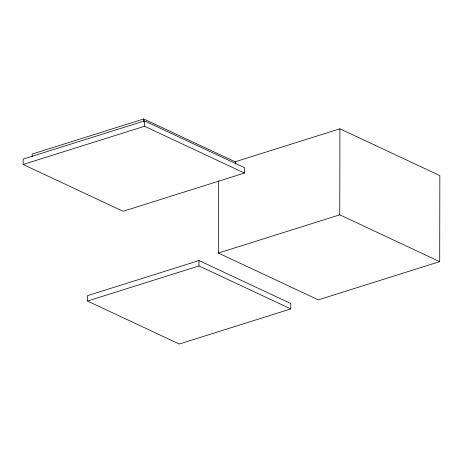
<?xml version="1.0" encoding="UTF-8"?>
<svg xmlns="http://www.w3.org/2000/svg" width="463" height="463" viewBox="0 0 463 463"><rect width="100%" height="100%" fill="white"/><g stroke="black" fill="none" stroke-linecap="round" stroke-linejoin="round"><path stroke-width="0.69" d="M23.15 164.487L23.162 159.11L144.549 120.889L244.481 167.687L244.476 173.064L123.083 211.284L23.15 164.487L144.543 126.26L244.476 173.064M32.178 156.772L32.184 154.081L143.686 118.974L235.476 161.957L235.47 163.977M87.49 301.043L87.495 295.666L198.997 260.553L290.787 303.543L290.776 308.919L179.274 344.026L87.49 301.043L198.986 265.93L290.776 308.919M143.68 121.665L143.686 118.974M144.543 126.26L144.549 120.889M198.986 265.93L198.997 260.553M235.082 161.824L339.917 128.812L439.85 175.616L439.7 261.636L318.307 299.856L218.38 253.058L218.501 180.773M439.7 261.636L339.767 214.832L339.917 128.812M218.38 253.058L339.767 214.832"/></g></svg>
